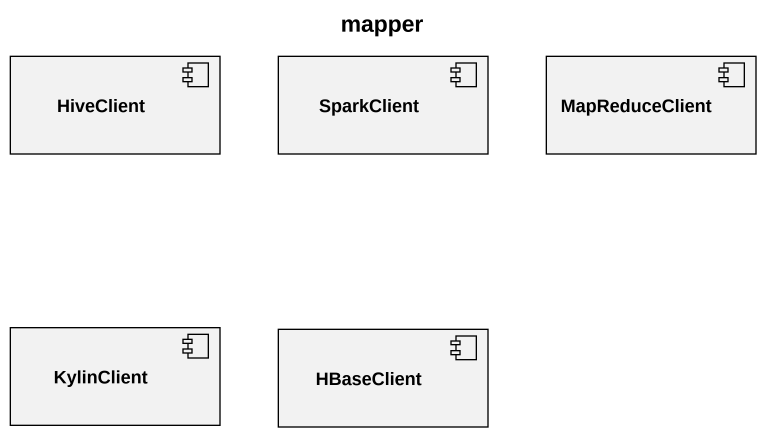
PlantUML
@startuml
title mapper
component HiveClient
component SparkClient
component MapReduceClient
component KylinClient
component HBaseClient
@enduml
